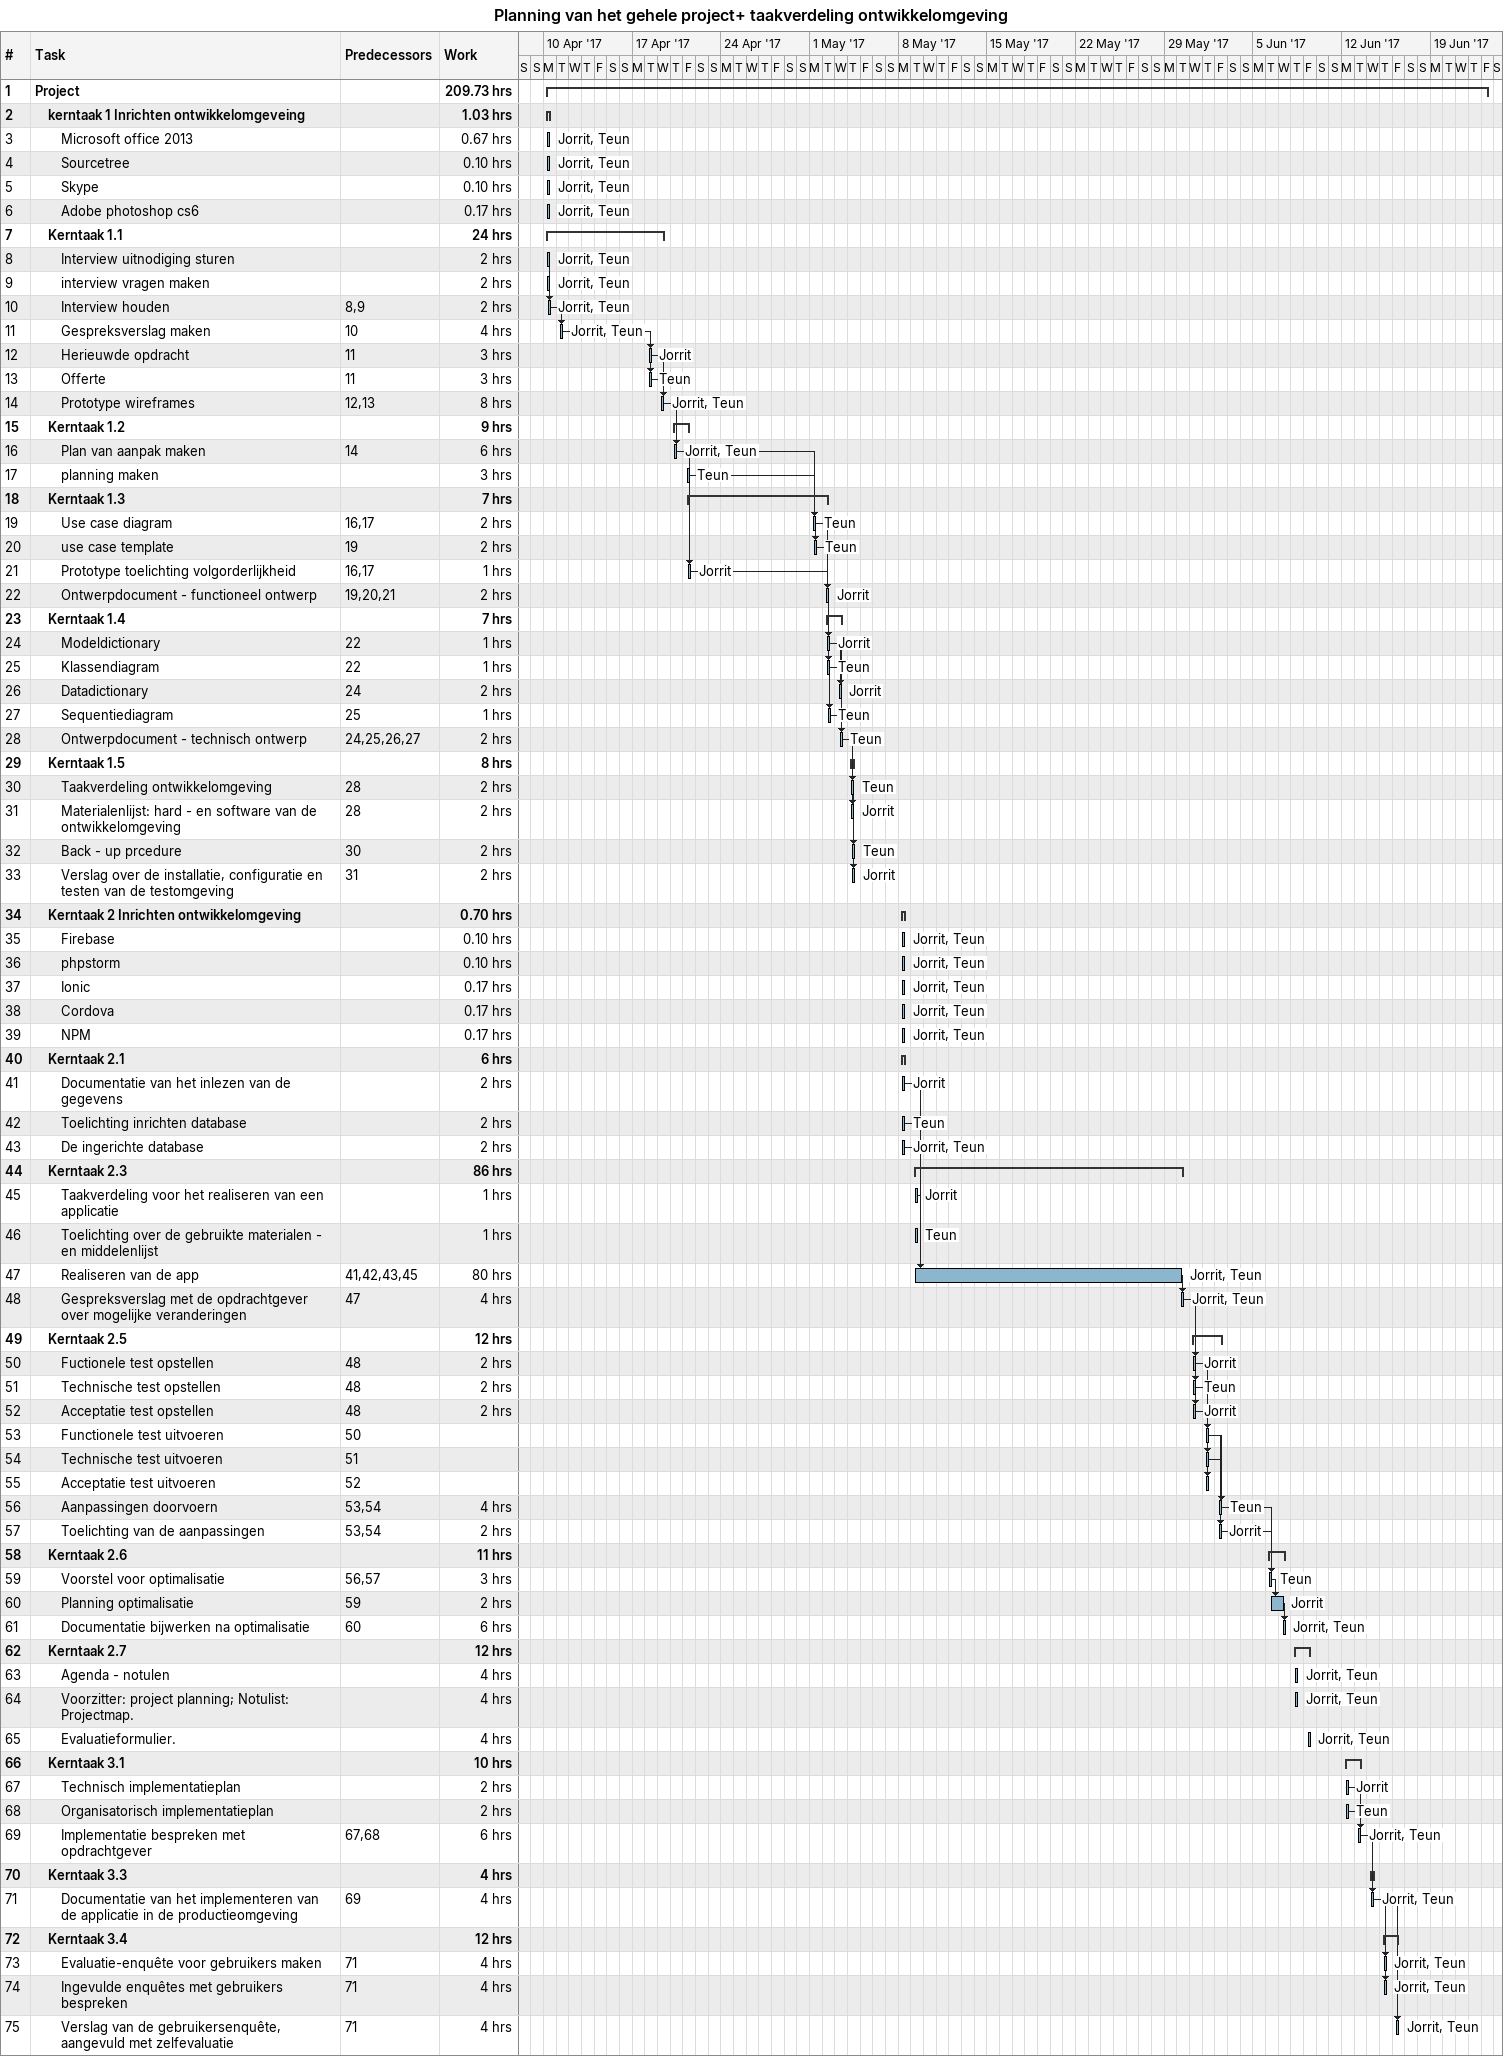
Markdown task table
Planning van het gehele project+ taakverdeling ontwikkelomgeving

| ID | Level | Task | Start | Finish | Predecessors | Resources | Work (h) |
|---|---|---|---|---|---|---|---|
| 1 | 1 | **Project** | 2017-04-10 | 2017-06-23 |  |  | 209.73 |
| 2 | 2 | **kerntaak 1 Inrichten ontwikkelomgeveing** | 2017-04-10 | 2017-04-10 |  |  | 1.03 |
| 3 | 3 | Microsoft office 2013 | 2017-04-10 | 2017-04-10 |  | Jorrit, Teun | 0.67 |
| 4 | 3 | Sourcetree | 2017-04-10 | 2017-04-10 |  | Jorrit, Teun | 0.10 |
| 5 | 3 | Skype | 2017-04-10 | 2017-04-10 |  | Jorrit, Teun | 0.10 |
| 6 | 3 | Adobe photoshop cs6 | 2017-04-10 | 2017-04-10 |  | Jorrit, Teun | 0.17 |
| 7 | 2 | **Kerntaak 1.1** | 2017-04-10 | 2017-04-19 |  |  | 24 |
| 8 | 3 | Interview uitnodiging sturen | 2017-04-10 | 2017-04-10 |  | Jorrit, Teun | 2 |
| 9 | 3 | interview vragen maken | 2017-04-10 | 2017-04-10 |  | Jorrit, Teun | 2 |
| 10 | 3 | Interview houden | 2017-04-10 | 2017-04-10 | 8, 9 | Jorrit, Teun | 2 |
| 11 | 3 | Gespreksverslag maken | 2017-04-11 | 2017-04-11 | 10 | Jorrit, Teun | 4 |
| 12 | 3 | Herieuwde opdracht | 2017-04-18 | 2017-04-18 | 11 | Jorrit | 3 |
| 13 | 3 | Offerte | 2017-04-18 | 2017-04-18 | 11 | Teun | 3 |
| 14 | 3 | Prototype wireframes | 2017-04-19 | 2017-04-19 | 12, 13 | Jorrit, Teun | 8 |
| 15 | 2 | **Kerntaak 1.2** | 2017-04-20 | 2017-04-21 |  |  | 9 |
| 16 | 3 | Plan van aanpak maken | 2017-04-20 | 2017-04-20 | 14 | Jorrit, Teun | 6 |
| 17 | 3 | planning maken | 2017-04-21 | 2017-04-21 |  | Teun | 3 |
| 18 | 2 | **Kerntaak 1.3** | 2017-04-21 | 2017-05-02 |  |  | 7 |
| 19 | 3 | Use case diagram | 2017-05-01 | 2017-05-01 | 16, 17 | Teun | 2 |
| 20 | 3 | use case template | 2017-05-01 | 2017-05-01 | 19 | Teun | 2 |
| 21 | 3 | Prototype toelichting volgorderlijkheid | 2017-04-21 | 2017-04-21 | 16, 17 | Jorrit | 1 |
| 22 | 3 | Ontwerpdocument - functioneel ontwerp | 2017-05-02 | 2017-05-02 | 19, 20, 21 | Jorrit | 2 |
| 23 | 2 | **Kerntaak 1.4** | 2017-05-02 | 2017-05-03 |  |  | 7 |
| 24 | 3 | Modeldictionary | 2017-05-02 | 2017-05-02 | 22 | Jorrit | 1 |
| 25 | 3 | Klassendiagram | 2017-05-02 | 2017-05-02 | 22 | Teun | 1 |
| 26 | 3 | Datadictionary | 2017-05-03 | 2017-05-03 | 24 | Jorrit | 2 |
| 27 | 3 | Sequentiediagram | 2017-05-02 | 2017-05-02 | 25 | Teun | 1 |
| 28 | 3 | Ontwerpdocument - technisch ontwerp | 2017-05-03 | 2017-05-03 | 24, 25, 26, 27 | Teun | 2 |
| 29 | 2 | **Kerntaak 1.5** | 2017-05-04 | 2017-05-04 |  |  | 8 |
| 30 | 3 | Taakverdeling ontwikkelomgeving | 2017-05-04 | 2017-05-04 | 28 | Teun | 2 |
| 31 | 3 | Materialenlijst: hard - en software van de ontwikkelomgeving | 2017-05-04 | 2017-05-04 | 28 | Jorrit | 2 |
| 32 | 3 | Back - up prcedure | 2017-05-04 | 2017-05-04 | 30 | Teun | 2 |
| 33 | 3 | Verslag over de installatie, configuratie en testen van de testomgeving | 2017-05-04 | 2017-05-04 | 31 | Jorrit | 2 |
| 34 | 2 | **Kerntaak 2 Inrichten ontwikkelomgeving** | 2017-05-08 | 2017-05-08 |  |  | 0.70 |
| 35 | 3 | Firebase | 2017-05-08 | 2017-05-08 |  | Jorrit, Teun | 0.10 |
| 36 | 3 | phpstorm | 2017-05-08 | 2017-05-08 |  | Jorrit, Teun | 0.10 |
| 37 | 3 | Ionic | 2017-05-08 | 2017-05-08 |  | Jorrit, Teun | 0.17 |
| 38 | 3 | Cordova | 2017-05-08 | 2017-05-08 |  | Jorrit, Teun | 0.17 |
| 39 | 3 | NPM | 2017-05-08 | 2017-05-08 |  | Jorrit, Teun | 0.17 |
| 40 | 2 | **Kerntaak 2.1** | 2017-05-08 | 2017-05-08 |  |  | 6 |
| 41 | 3 | Documentatie van het inlezen van de gegevens | 2017-05-08 | 2017-05-08 |  | Jorrit | 2 |
| 42 | 3 | Toelichting inrichten database | 2017-05-08 | 2017-05-08 |  | Teun | 2 |
| 43 | 3 | De ingerichte database | 2017-05-08 | 2017-05-08 |  | Jorrit, Teun | 2 |
| 44 | 2 | **Kerntaak 2.3** | 2017-05-09 | 2017-05-30 |  |  | 86 |
| 45 | 3 | Taakverdeling voor het realiseren van een applicatie | 2017-05-09 | 2017-05-09 |  | Jorrit | 1 |
| 46 | 3 | Toelichting over de gebruikte materialen - en middelenlijst | 2017-05-09 | 2017-05-09 |  | Teun | 1 |
| 47 | 3 | Realiseren van de app | 2017-05-09 | 2017-05-30 | 41, 42, 43, 45 | Jorrit, Teun | 80 |
| 48 | 3 | Gespreksverslag met de opdrachtgever over mogelijke veranderingen | 2017-05-30 | 2017-05-30 | 47 | Jorrit, Teun | 4 |
| 49 | 2 | **Kerntaak 2.5** | 2017-05-31 | 2017-06-02 |  |  | 12 |
| 50 | 3 | Fuctionele test opstellen | 2017-05-31 | 2017-05-31 | 48 | Jorrit | 2 |
| 51 | 3 | Technische test opstellen | 2017-05-31 | 2017-05-31 | 48 | Teun | 2 |
| 52 | 3 | Acceptatie test opstellen | 2017-05-31 | 2017-05-31 | 48 | Jorrit | 2 |
| 53 | 3 | Functionele test uitvoeren | 2017-06-01 | 2017-06-01 | 50 |  |  |
| 54 | 3 | Technische test uitvoeren | 2017-06-01 | 2017-06-01 | 51 |  |  |
| 55 | 3 | Acceptatie test uitvoeren | 2017-06-01 | 2017-06-01 | 52 |  |  |
| 56 | 3 | Aanpassingen doorvoern | 2017-06-02 | 2017-06-02 | 53, 54 | Teun | 4 |
| 57 | 3 | Toelichting van de aanpassingen | 2017-06-02 | 2017-06-02 | 53, 54 | Jorrit | 2 |
| 58 | 2 | **Kerntaak 2.6** | 2017-06-06 | 2017-06-07 |  |  | 11 |
| 59 | 3 | Voorstel voor optimalisatie | 2017-06-06 | 2017-06-06 | 56, 57 | Teun | 3 |
| 60 | 3 | Planning optimalisatie | 2017-06-06 | 2017-06-07 | 59 | Jorrit | 2 |
| 61 | 3 | Documentatie bijwerken na optimalisatie | 2017-06-07 | 2017-06-07 | 60 | Jorrit, Teun | 6 |
| 62 | 2 | **Kerntaak 2.7** | 2017-06-08 | 2017-06-09 |  |  | 12 |
| 63 | 3 | Agenda - notulen | 2017-06-08 | 2017-06-08 |  | Jorrit, Teun | 4 |
| 64 | 3 | Voorzitter: project planning; Notulist: Projectmap. | 2017-06-08 | 2017-06-08 |  | Jorrit, Teun | 4 |
| 65 | 3 | Evaluatieformulier. | 2017-06-09 | 2017-06-09 |  | Jorrit, Teun | 4 |
| 66 | 2 | **Kerntaak 3.1** | 2017-06-12 | 2017-06-13 |  |  | 10 |
| 67 | 3 | Technisch implementatieplan | 2017-06-12 | 2017-06-12 |  | Jorrit | 2 |
| 68 | 3 | Organisatorisch implementatieplan | 2017-06-12 | 2017-06-12 |  | Teun | 2 |
| 69 | 3 | Implementatie bespreken met opdrachtgever | 2017-06-13 | 2017-06-13 | 67, 68 | Jorrit, Teun | 6 |
| 70 | 2 | **Kerntaak 3.3** | 2017-06-14 | 2017-06-14 |  |  | 4 |
| 71 | 3 | Documentatie van het implementeren van de applicatie in de productieomgeving | 2017-06-14 | 2017-06-14 | 69 | Jorrit, Teun | 4 |
| 72 | 2 | **Kerntaak 3.4** | 2017-06-15 | 2017-06-16 |  |  | 12 |
| 73 | 3 | Evaluatie-enquête voor gebruikers maken | 2017-06-15 | 2017-06-15 | 71 | Jorrit, Teun | 4 |
| 74 | 3 | Ingevulde enquêtes met gebruikers bespreken | 2017-06-15 | 2017-06-15 | 71 | Jorrit, Teun | 4 |
| 75 | 3 | Verslag van de gebruikersenquête, aangevuld met zelfevaluatie | 2017-06-16 | 2017-06-16 | 71 | Jorrit, Teun | 4 |
